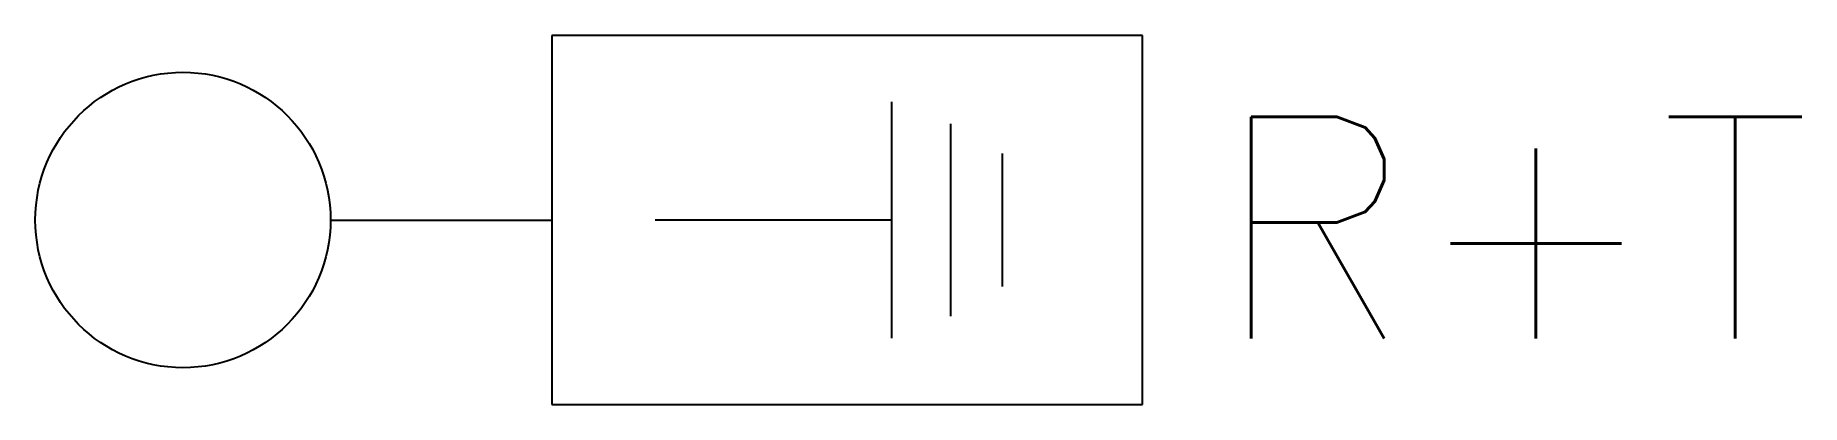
# Model space of a CAD drawing. Extents: x 738 to 761.9, y 404 to 409.
import ezdxf

# ---------------------------------------------------------------- set-up
doc = ezdxf.new("R2010")
doc.units = 0
doc.header["$LTSCALE"] = 10
doc.layers.get('0').update_dxf_attribs({"linetype": 'CONTINUOUS'})
doc.styles.get("Standard").update_dxf_attribs({"font": 'simplex'})

msp = doc.modelspace()

# ---------------------------------------------------------------- linework, layer by layer
at = {"color": 0}
for p, q in [((753, 409), (745, 409)), ((745, 409), (745, 404)), ((753, 404), (753, 409)), ((749.6, 408.1), (749.6, 404.9)), ((750.4, 407.8), (750.4, 405.2)), ((751.1, 407.4), (751.1, 405.6)), ((742, 406.5), (745, 406.5)), ((749.6, 406.5), (746.4, 406.5)), ((745, 404), (753, 404))]:
    msp.add_line(p, q, dxfattribs=at)
msp.add_circle((740, 406.5), 2, dxfattribs=at)

# ---------------------------------------------------------------- texts
msp.add_text('R+T', height=3, dxfattribs=at).set_placement((753.962, 404.895))

doc.saveas('drawing.dxf')
